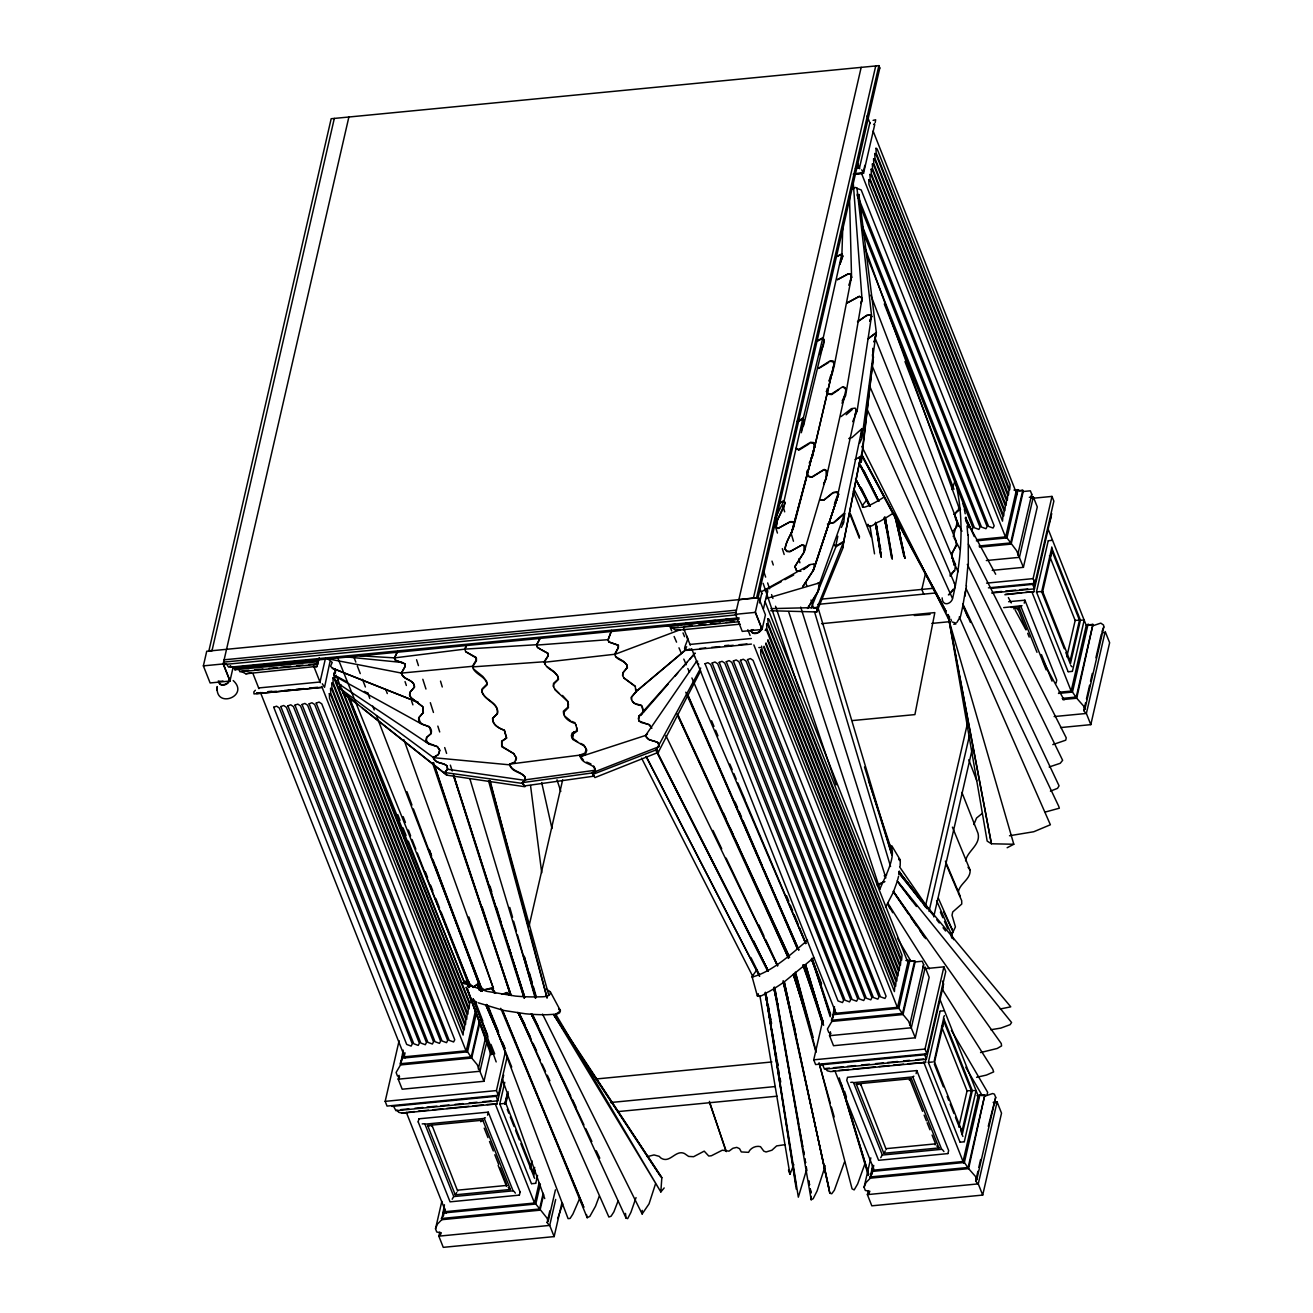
<?xml version="1.0" encoding="UTF-8"?>
<svg xmlns="http://www.w3.org/2000/svg" width="1313" height="1313" viewBox="0 0 1313 1313"><rect width="100%" height="100%" fill="white"/><g stroke="black" fill="none" stroke-linecap="round" stroke-linejoin="round"><path stroke-width="1.5" d="M951.744 558.238L952.385 553.298L955.88 545.404M655.482 1183.965L649.049 1203.857L642.139 1213.967L642.205 1210.373M1051.204 515.845L1049.826 521.803M839.86 264.323L842.815 256.232L841.912 254.082L842.848 225.475M968.321 565.033L968.223 534.949M900.144 866.104L900.308 861.361L898.798 859.391M860.721 456.268L842.651 546.963L860.721 456.268L855.091 459.517M958.654 507.655L958.539 509.772C950.005 515.451 959.672 524.839 961.937 531.305M811.237 607.87L835.987 546.651L843.438 542.253L843.192 547.39L816.752 611.956L770.747 610.742M217.039 690.211L217.236 686.535C214.758 709.512 250.209 696.021 233.189 680.544M861.509 457.384L861.246 462.307L873.424 356.759L861.509 457.384L858.768 458.139M957.325 522.164L953.222 536.623M967.927 565.164L966.073 585.828M952.417 827.157L970.143 870.174C970.619 879.776 959.081 883.6 958.211 892.774L961.69 900.636L961.756 904.033L952.729 911.961L952.007 915.243L955.421 926.88L951.203 935.906L951.843 938.139M843.537 516.977L862.001 428.596L851.956 437.59L848.772 438.575M827.42 524.002L834.1 522.59L844.653 513.547L843.783 522.344L841.387 527.465M553.561 686.748L553.84 684.04L558.485 679.363L558.041 676.704C554.972 670.434 546.192 669.384 544.337 662.277L548.079 656.04L548.063 653.414L541.104 649.689M861.131 437.081L862.001 428.596M868.188 338.787L876.116 332.649L861.935 438.279L859.605 443.187M771.026 608.625L817.228 607.525L816.752 611.956L817.277 607.476L843.438 542.253M636.017 689.276L635.722 691.869L631.422 697.154C630.683 702.98 637.068 705.081 641.712 705.639M950.858 575.783L954.059 570.548M622.625 675.489L622.92 672.863L627.253 667.365L626.908 664.952L623.675 661.44L615.584 656.615M686.945 636.149L687.356 638.184M857.159 195.883L858.915 194.521L858.292 198.345M554.66 1015.047L661.834 1177.695L660.833 1191.941L664.181 1187.937M950.087 576.079L950.349 574.224L954.781 570.728L955.454 564.557L871.651 364.538M965.334 590.998L963.053 604.669M964.957 596.283L966.45 585.877M852.695 421.67L857.094 411.1L871.438 316.499L870.355 314.923L866.596 315.432L857.537 321.898M611.546 630.388L608.132 639.874L608.904 642.057L618.292 645.159L618.259 647.654L614.73 654.416C616.355 660.505 624.348 660.012 627.056 665.281L627.401 667.644L622.92 672.765L622.592 675.325L623.905 678.05L635.443 686.584M801.307 432.732L804.213 421.391L803.129 418.814L822.906 337.638L817.162 340.937M807.659 470.924L807.167 474.042L809.218 476.734L812.304 477.046L823.957 469.791L826.107 470.76L826.238 478.195L824.121 482.889M765.889 598.695L819.64 582.824L817.671 592.344L807.495 608.444M807.232 470.645L806.707 473.796L808.824 476.504L812.041 476.816L824.203 469.43L826.451 470.399L827.305 473.402L804.147 552.067L794.857 566.592L796.712 571.253L800.667 571.27M841.994 403.222L845.605 395.64L861.886 299.61L861.246 297.115L859.194 296.377L847.312 302.663M803.507 425.904L823.202 344.548L823.957 340.133L822.906 337.638M826.681 476.209L845.769 390.388L844.981 387.532L842.864 386.646L831.31 394.081L828.257 393.884L826.271 391.323M611.628 630.601L608.05 639.677L608.838 641.86L618.423 645.422L618.357 647.867L614.697 654.268L544.337 662.277M844.653 513.547L820.001 582.414L818.672 590.111L807.692 608.214M827.124 388.632L826.599 391.651L828.601 394.261L831.687 394.557L838.662 389.797M875.131 338.212L876.116 332.649M858.915 194.521L876.345 332.681L874.228 341.84M852.81 182.474L852.826 179.897M898.896 874.573L899.553 871.126M828.798 380.983L832.065 374.369L834.346 365.244L851.431 277.289L850.824 274.22L847.755 274.105L837.497 279.784M834.444 544.928L835.741 546.208L837.809 536.262M834.576 503.24L837.924 494.18L856.371 409.951L854.861 415.302M962.741 606.36L960.574 616.24L956.931 622.378M867.45 525.758L867.959 524.264M868.074 524.773C868.648 529.943 876.936 521.721 879.447 521.573A153.523 50.058 -49.4 0 0 893.398 513.022M819.772 354.576L823.464 344.974L824.219 340.592L823.169 338.081L841.814 253.983L835.921 256.921L841.912 254.082M757.404 995.73L757.913 994.22M949.381 616.913L948.774 619.572L1013.8 844.259L1007.153 847.738M804.147 552.067L805.132 548.095L804.459 545.519L802.325 544.747L789.999 551.641L786.864 551.493L784.928 549.211C786.044 540.299 792.313 533.57 794.184 524.921L793.561 521.737L790.377 521.622L777.953 528.515L776.016 527.186L777.444 519.964L785.092 502.945L784.14 500.713L802.899 418.256L797.073 421.358M739.088 619.129L232.91 668.169L229.956 681.037L210.129 682.957L203.367 665.872L206.732 651.232L758.668 597.743L765.43 614.829L762.065 629.469L742.255 631.389L735.493 614.303L861.18 67.357M212 650.723L334.323 118.416M229.956 681.037L223.177 663.951L348.881 117.005M238.671 669.023L239.951 671.796L317.697 664.263L319.207 657.731M325.476 658.305L320.027 682.005L258.563 687.963M329.94 661.9L324.541 687.306L322.309 683.761M507.31 1056.144L498.3 1095.305L387.04 1106.088L385.169 1101.361L399.119 1040.684M403.189 1050.121L400.514 1064.941L396.099 1072.491L397.429 1075.954L399.612 1076.824L398.216 1079.188L402.188 1089.216L483.972 1081.288L490.685 1052.041M403.616 1052.37L400.514 1064.941L471.728 1058.048L477.177 1064.63L483.972 1081.288M399.119 1075.298L398.216 1079.188L480 1071.26L486.729 1042.03M405.044 1052.845L404.125 1056.834L466.246 1050.81L475.88 1008.909M418.191 1121.86L418.88 1118.857M431.961 1126.521L432.19 1125.536M479.787 1022.975L471.728 1058.048L467.543 1051.828L476.406 1013.242M479.754 1019.84L471.252 1056.867L400.055 1063.76L402.287 1058.147L467.543 1051.828M440.216 1235.172L441.299 1232.809L436.753 1232.021L435.522 1228.787L441.825 1201.346M444.451 1204.776L441.759 1219.695L437.426 1224.11L435.522 1228.787M442.662 1215.772L444.467 1207.927M543.188 1193.287L539.577 1208.994L441.283 1218.513L443.515 1215.575L444.73 1208.945M561.948 1202.642L554.135 1236.6L443.269 1247.35L438.837 1236.157L439.757 1232.152M478.277 1068.946L485.449 1038.123M457.679 1191.121L432.01 1125.323M480.837 1121.794L481.067 1120.81M529.205 925.435L562.67 779.84M572.287 737.955L573.666 731.981M487.55 1115.147L488.239 1112.144L418.962 1118.807M498.3 1095.305L496.445 1090.578L505.439 1051.434M393.326 1105.809L395.935 1110.683L497.775 1100.819L503.683 1075.084M504.766 1082.306L499.793 1103.921L531.42 1183.604M507.278 1093.729L504.914 1103.691M508.197 1091.825L504.947 1103.609M505.735 1103.823L508.197 1094.008M506.785 1185.409L506.555 1186.378L498.169 1165.419M519.406 1195.076L520.096 1192.073M530.14 1168.751L531.978 1160.758M505.965 1103.708L533.439 1172.903L534.703 1167.388M535.064 1170.064L533.702 1175.988L520.851 1143.639M535.77 1183.177L537.575 1175.381M539.069 1183.128L534.506 1203.02L445.649 1211.636M548.736 1224.652L547.127 1222.551L548.21 1221.221L546.914 1217.988L535.802 1204.021L540.398 1184.031M543.664 1194.469L540.053 1210.176L441.759 1219.695M547.127 1222.551L549.819 1210.832M548.21 1221.221L555.432 1189.841M554.135 1236.6L549.704 1225.406L555.678 1199.442M751.446 644.092L686.929 650.345C680.725 651.215 689.046 640.055 687.52 637.658M738.858 599.664L753.465 597.989L875.722 65.962M212.066 650.46L208.915 650.772L331.171 118.728L878.873 65.65L756.6 597.694L753.465 597.989M757.995 598.055L879.808 68.013L878.873 65.65M762.065 629.469L755.303 612.383L758.668 597.743M759.521 602.962L761.786 593.082M869.895 122.651L859.457 168.08L855.42 168.458M863.511 171.215L864.89 165.29M763.493 608.658L767.071 593.082M853.565 174.252L863.544 173.283L874.737 124.604M765.184 630.47L766.021 628.927L899.602 965.662L899.224 970.652L767.908 639.612M925.681 968.617L943.899 966.844L945.754 971.554L926.863 1053.765L815.603 1064.548L813.732 1059.837L822.726 1020.693M925.435 573.748L921.841 589.406L923.695 594.116M834.494 1006.628L831.835 1021.432L827.42 1028.998L828.749 1032.461L830.932 1033.315L829.537 1035.694L833.509 1045.706L915.292 1037.779L929.177 977.364L925.205 967.336L922.973 967.566L923.646 964.645L922.251 961.247L915.128 961.937L903.032 1014.539L908.498 1021.137L915.292 1037.779M832.278 1019.495L834.937 1008.86M830.44 1031.788L829.537 1035.694L911.32 1027.767L925.205 967.336M860.524 1084.998L860.737 1084.013M908.104 961.411L897.567 1007.317L835.445 1013.324M1016.213 490.98L1005.676 536.886L976.544 539.709M831.835 1021.432L903.032 1014.539L898.863 1008.318L909.942 960.098L905.872 960.492M992.234 570.367L1023.401 567.347L1016.59 550.705L1006.973 537.887L1018.051 489.667L1013.981 490.061M925.288 906.938L967.451 723.447M1018.707 490.717L1022.778 490.323L1023.237 491.505L1011.141 544.107L979.498 547.176M868.763 1193.632L869.863 1191.268L865.316 1190.481L864.085 1187.264L870.831 1157.869M929.046 911.37L969.47 735.428M872.554 1165.205L870.322 1178.171L865.989 1182.57L864.085 1187.264M872.571 1168.357L870.322 1178.171L968.617 1168.636L975.477 1176.464L976.774 1179.681L975.674 1181.027L977.282 1183.128M976.97 1095.6L984.832 1094.845L968.141 1167.47L869.846 1176.99L872.078 1174.035L873.736 1165.419M993.137 1102.346L997.092 1101.952L1001.524 1113.161L982.698 1195.076L871.816 1205.826L867.384 1194.617L868.303 1190.628M933.707 916.819L972.293 748.87M909.597 1025.437L923.646 964.645M1017.706 555.022L1031.755 494.23L1030.36 490.816L1023.237 491.505M886.242 1149.581L860.557 1083.799M1023.401 567.347L1037.286 506.933L1033.315 496.921L1029.326 497.299M909.4 1080.254L909.614 1079.27M1017.509 609.823L1017.723 608.838M916.113 1073.607L916.802 1070.604M1024.222 603.176L1024.911 600.189L1008.597 601.715M926.863 1053.765L924.992 1049.054L943.899 966.844M988.443 587.847L1034.972 583.333L1033.101 578.623L1051.992 496.412L1031.772 498.382M991.134 588.372L1033.528 584.269L1034.447 580.297M926.338 1059.279L924.631 1054.323L925.419 1054.7L820.444 1064.876L822.43 1064.383L824.498 1069.159L926.338 1059.279L943.62 984.044L942.455 981.106M991.676 593L1034.447 588.864L1051.729 513.613M940.092 1011.289L928.357 1062.398L959.984 1142.064M1048.201 540.874L1036.466 591.966L1068.093 671.632M934.003 1062.004L943.62 1018.346A4.152 3.939 -88.9 0 1 943.686 1017.115L944.375 1015.638M1051.746 546.979A4.152 3.939 -88.9 0 0 1051.729 547.915L1041.669 591.736L1064.318 648.803M934.528 1062.184L943.883 1021.432L971.357 1090.627L961.986 1131.363L934.626 1062.184M1042.637 591.753L1051.992 551L1079.467 620.196L1070.095 660.948L1042.735 591.753M935.119 1144.854L935.348 1143.869M947.953 1153.553L948.643 1150.549L916.802 1070.571L847.525 1077.284L846.754 1080.336L878.594 1160.298L947.888 1153.602M1056.062 683.121L1056.752 680.118L1024.911 600.156M959.163 1125.225L967.057 1090.873L942.11 1028.03M1066.812 656.795L1075.166 620.458L1049.464 555.711M962.921 1136.418L962.527 1135.647A4.152 3.939 -88.9 0 1 962.248 1134.448L972.326 1090.643L943.62 1018.346M1051.729 547.915L1080.435 620.212L1070.358 664.017L1065.828 652.61M964.333 1141.637L976.084 1090.545M1072.442 671.222L1084.193 620.113M978.152 1095.83L963.053 1161.496L874.195 1170.096L834.887 1070.801L832.672 1071.408M1059.049 692.23L1071.162 691.065L1086.261 625.415M964.366 1162.497L979.99 1094.517L981.763 1095.666L984.832 1094.845L968.617 1168.636L964.366 1162.497L872.357 1171.409M1062.677 699.583L1076.726 698.221L1072.475 692.066L1088.1 624.102L1089.872 625.234L1092.941 624.414L1076.726 698.221L1083.586 706.033L1084.883 709.25L1083.783 710.596L1085.391 712.696M975.674 1181.027L977.922 1171.245M978.825 1167.339L980.614 1159.527M988.262 1126.291L995.697 1097.323L994.401 1094.156L992.677 1093.532L985.292 1096.027M1083.783 710.596L1085.588 702.783M1086.475 698.861L1089.626 685.189M1090.529 681.283L1092.318 673.454M1095.912 657.813L1101.295 634.36M976.774 1179.681L995.697 1097.323M1084.883 709.25L1103.806 626.908L1103.544 625.037L1100.786 623.117L1093.401 625.595M982.698 1195.076L978.267 1183.883L997.092 1101.952M1090.808 724.645L1086.376 713.451L1105.201 631.537L1109.633 642.73L1090.808 724.645L1060.559 727.583M809.251 463.046L812.452 456.235L833.936 364.587L833.164 361.059L830.062 360.862L818.426 368.313M812.452 456.235L833.936 364.587M942.603 990.1L942.701 984.701M1103.806 626.908L1101.984 631.569M638.282 719.015L638.955 716.241L695.151 653.07L689.785 659.208M794.184 524.921L814.651 446.256L791.394 533.308L814.651 446.256L813.814 442.579L810.548 442.284L798.288 449.686L796.22 448.061M987.081 1094.714L987.671 1092.334L951.416 1030.393M860.934 303.418L861.886 299.61M897.632 879.858L898.568 876.313M861.082 303.418L862.067 299.676L853.105 180.915M1031.755 494.23L1031.263 497.479L1033.315 496.921L1019.43 557.336L986.326 560.536M693.559 653.907L694.462 656.516M515.861 760.44L516.501 758.093L513.826 753.728L501.714 746.67L501.714 741.451L506.654 738.037L504.422 730.192C499.071 728.354 492.227 724.957 492.556 718.326L497.397 713.566C499.482 702.586 484.71 700.584 481.904 691.672L482.183 688.833L487.041 684.007L486.581 681.25L482.774 676.425L473.419 668.875M973.869 824.564L976.544 818.032L982.288 813.371M802.588 586.895L813.272 570.499L838.597 494.033L837.333 492.08L833.378 492.539L824.187 499.859L820.133 499.679L824.104 499.892L832.902 492.687L836.693 492.244L837.924 494.18M340.904 684.647L338.623 687.438L342.266 689.292M842.421 524.429L843.061 522.197M949.233 594.674L953.156 589.258M949.578 616.913L948.774 619.572L861.771 446.354M965.58 860.868C967.533 850.643 980.844 844.981 978.037 833.345L961.904 792.445M806.248 1170.736L798.337 1197.177L765.758 992.759L796.285 1189.201M562.752 1203.791L557.664 1218.546M793.823 1164.549L789.95 1174.265L788.489 1170.08M815.11 565.64L838.597 494.033L813.272 570.499L815.11 565.64L813.962 563.999L810.072 564.541L803.737 569.415M897.173 881.63L893.234 892.479L885.504 907.332M821.511 349.586L823.202 344.548M850.332 280.506L851.431 277.289M801.455 430.319L803.966 420.751L802.899 418.256M844.505 1161.956L834.362 1190.251L831.72 1193.763L829.832 1193.222L784.37 982.288L829.832 1193.222M636.034 1197.587L630.896 1212.408L627.663 1218.628L626.038 1218.087L532.602 1015.113M848.789 285.266L851.563 277.355L849.495 196.097M951.991 489.568L955.125 480.64C964.727 518.619 961.641 558.78 953.025 596.627C952.467 604.177 942.291 607.361 942.143 597.875M865.169 1163.039L857.668 1183.932L854.172 1189.906L852.071 1188.839L819.066 1062.742M767.711 592.196L767.563 590.161L764.987 590.801M684.844 649.262L686.683 646.735M599.237 1196.291L595.544 1206.187L589.849 1216.38L587.19 1217.709L502.305 1009.927M700.6 670.959L658.355 752.103L656.385 749.641L657.058 747.885M869.666 321.16L871.438 316.499M579.69 1198.424L572.911 1214.065L570.088 1218.448L568.069 1218.612L487.205 1004.708M618.16 1200.755L613.877 1211.883L611.087 1216.215L608.871 1217.036L519.062 1013.636M869.879 321.176L871.684 316.614L856.929 187.874L855.108 187.431L852.925 189.318M874.048 341.971L874.819 340.051M357.612 704.507L343.267 693.149L343.53 691.081M559.781 1011.404L555.826 1014.194L547.324 1014.719A134.287 86.691 8.5 0 1 525.249 1013.751L503.65 1010.452L478.227 1002.804M657.239 748.065L656.549 749.739L658.535 752.267L594.937 777.575L592.705 774.424L595.478 771.535L659.224 746.588L658.896 743.535C654.924 739.613 647.719 741.878 645.454 735.477L580.248 756.715C582.611 763.887 590.752 763.198 595.019 768.138L595.478 771.535M362.388 708.298L446.847 775.162L524.937 786.733L522.607 783.434L523.329 781.678M594.953 770.288L592.081 772.963L594.329 776.114L524.576 785.929L522.295 782.646L525.118 779.856L594.953 770.288L593.689 766.021M948.396 594.887L954.206 589.307L955.355 585.401L869.518 385.727M452.197 1199.229L453.182 1197.39A4.152 0.985 -63.3 0 1 453.789 1196.57L513.088 1190.825A4.169 2.823 39.6 0 1 514.122 1191.482L515.369 1193.107M880.76 1157.689L881.745 1155.867A4.152 0.985 -63.3 0 1 882.352 1155.046L941.651 1149.302A4.169 2.823 39.6 0 1 942.685 1149.958L943.932 1151.567M825.27 1165.763L817.096 1190.957L813.141 1198.753L811.171 1199.754L774.637 987.146L798.862 1124.289M839.811 264.389L842.716 256.117L841.814 253.983M758.356 993.974C756.665 1000.358 767.022 992.086 769.008 991.578A148.5 47.531 -49.9 0 0 783.828 982.19L813.666 957.801M842.175 400.941L845.03 394.77M456.694 1192.434L456.038 1193.665A4.3 1.018 -63.3 0 1 455.25 1194.814L427.644 1125.52L482.79 1120.186L510.396 1189.48L455.25 1194.83M823.563 484.251L826.534 477.916M885.257 1150.91L884.601 1152.141A4.3 1.018 -63.3 0 1 883.797 1153.29L856.207 1083.996L911.353 1078.646L938.959 1147.939L883.797 1153.29M830.079 377.176L831.687 373.811M810.63 459.222L812.32 455.775M951.449 553.709L956.488 545.716L956.061 540.907L875.476 339.082M774.933 518.881L783.894 500.942L784.846 503.174L783.91 507.113L777.542 519.784L776.229 526.89L778.133 528.269L790.18 521.803L793.298 522.016L793.938 525.184C792.182 533.636 786.093 540.234 785.125 548.932L787.029 551.263L790.081 551.493L802.046 545.026L804.13 545.863L803.901 552.33L794.972 566.428L796.827 571.089L800.684 571.221M360.041 655.778L394.606 657.879L464.769 649.131L466.328 646.045L464.769 649.131L465.705 651.724L476.406 658.092L476.422 660.751L472.664 666.889L544.124 661.768L547.997 655.909L548.013 653.349L537.591 647.621L536.689 645.093L539.807 638.922L536.525 644.716L537.427 647.194L539.889 648.868M879.743 889.443C883.665 879.349 899.487 852.022 888.671 844.078M834.329 504.537L837.038 499.531M656.385 749.641L700.732 668.038M658.995 746.26L657.911 742.436L648.852 739.58L645.438 735.69L647.49 733.885L645.454 735.477M342.562 692.296L446.847 775.162L444.779 772.52L447.569 769.254L447.224 766.086C443.138 762.065 435.752 764.232 433.487 757.634L438.329 754.565L439.166 752.513L439.822 750.248L437.459 746.687L428.974 744.094L336.292 682.268L337.983 679.034L337.359 676.704C333.945 678.361 332.484 671.156 335.291 673.274M522.607 783.434L444.779 772.52L447.454 769.254L447.077 766.086C443.039 761.95 435.571 764.281 433.257 757.65L438.329 754.565L439.707 750.232L437.377 746.67L426.397 742.272L426.544 737.463L431.238 733.458L429.384 726.631L421.883 724.185L334.717 676.08M580.248 756.715L585.401 754.417L586.813 750.183L584.252 746.014L572.616 739.35L572.616 734.344L577.359 731.013L575.931 724.907M433.257 757.65L509.657 764.839L510.297 763.838M802.703 586.747L812.977 570.827L814.716 566.084L813.584 564.426M525.118 779.856L524.626 776.41C520.293 771.223 511.972 771.486 509.559 764.117L514.794 762.065L516.222 757.831L513.58 753.498L501.73 746.194L501.697 741.123L506.506 738.004L504.307 730.307C499.071 728.288 492.424 724.858 492.67 718.342L497.364 713.911C499.268 703.161 484.924 700.879 482.15 692.066L482.413 689.341L487.123 684.844C486.352 675.916 474.157 674.898 472.434 666.315L476.159 660.078L476.143 657.436L465.688 651.658M645.438 735.69L696.481 661.457L697.712 661.21M509.559 764.117L579.607 755.156L584.876 753.202L586.369 749.149L583.809 744.98L580.74 743.437M421.883 724.185L420.029 722.281L418.863 717.719L423.328 712.532L422.737 706.771L411.035 697.663L409.705 695.004L410.001 692.345L414.399 687.06L414.038 684.582C411.281 679.133 402.993 679.461 401.483 673.077L405.159 666.479L405.225 663.951L395.262 660.193L394.458 657.928L397.609 651.412L394.458 657.928L395.426 660.144L405.077 663.918L405.061 666.446L401.351 673.109C402.861 679.658 411.461 678.919 414.186 684.615L414.531 687.093L409.886 692.378L409.541 695.037L410.887 697.695L422.884 706.788L423.328 712.532L418.699 717.751C417.452 727.665 433.651 722.905 431.189 733.442L426.709 737.446L426.036 740.22L428.974 744.094M875.18 122.667L875.673 119.746L873.096 120.369M877.363 885.783L883.879 881.778M642.861 713.041L668.333 683.827M675.046 676.129L677.721 673.06M683.088 666.906L687.109 662.294M248.896 670.352L240.87 671.14L245.826 673.782L317.319 666.315L317.04 663.754L309.015 664.526M1051.04 553.774L1051.762 552.592A4.3 4.087 -88.9 0 0 1051.992 551M953.189 531.043L956.767 526.792L957.719 522.623L870.831 295.162M756.928 969.798L752.037 976.544L757.453 996.272M867.122 499.81C851.284 516.518 879.447 500.516 884.223 496.839M807.593 940.239C791 954.141 772.618 971.571 752.086 977.069M873.588 124.505L874.425 123.75M255.362 690.244L253.852 691.902L254 693.937L322.128 687.405M868.32 338.557L876.345 332.681M1004.872 594.756L1034.184 591.539L1033.791 588.355L1053.863 501.123L1051.992 496.412M396.854 1110.027L398.742 1112.324L402.057 1113.129L497.036 1103.938L497.118 1100.31M829.422 1068.109L825.417 1068.503L827.305 1070.801L830.62 1071.605L925.583 1062.398L925.681 1058.787M846.146 414.777L852.088 409.672M686.453 649.18L635.722 691.869L685.911 649.722M501.861 994.335L506.916 992.497L510.396 994.696L493.475 942.028M971.817 530.091L972.966 527.892L884.289 303.959M835.741 546.208L842.864 541.892M953.796 514.433L959.064 510.265L959.13 508.164L864.463 246.45M803.654 569.481L809.793 564.836L762.049 591.392M951.646 932.69L953.107 931.606L938.368 898.322M638.955 716.241L641.729 714.305M422.195 1123.912L423.853 1123.764A4.169 2.823 39.6 0 1 424.952 1124.174L484.251 1118.43A4.152 0.985 -63.3 0 1 484.792 1117.855L485.367 1117.79M850.758 1082.388L852.416 1082.24A4.169 2.823 39.6 0 1 853.516 1082.651L912.798 1076.906A4.152 0.985 -63.3 0 1 913.356 1076.332L913.93 1076.266M847.312 302.991L859.359 296.41L861.426 297.198L862.067 299.676M808.989 443.925L798.928 450.162L796.925 448.554M234.009 667.414L234.945 669.778L236.652 668.908M667.119 625.759L666.265 626.268L737.709 619.342M877.166 884.601L884.896 881.597M641.844 714.37L638.971 716.094L638.857 720.985L649.492 724.907L651.773 728.321M316.925 661.03L317.697 664.263M818.623 368.51L828.733 362.437M884.699 875.82L886.423 875.016M857.586 321.603L866.777 315.432L870.585 315.005L871.684 316.614M392.62 1105.989L391.881 1106.399L496.856 1096.224L496.068 1095.863L497.775 1100.819M798.78 421.21L803.129 418.814M262.485 692.608L256.527 693.198L258.563 692.722M765.627 590.046L781.399 581.577M784.911 579.69L793.676 574.996M817.326 341.199L823.169 338.081M515.024 762.508L511.972 763.444M837.464 279.488L847.853 274.122L850.972 274.319L851.563 277.355M501.615 994.204L506.441 993.449L510.035 995.27M779.545 503.01L784.14 500.713M1103.823 632.521L1102.083 632.948M995.714 1102.936L993.646 1102.838M779.446 503.076L783.894 500.942M843.849 513.498L833.771 522.41L830.555 523.313M860.901 430.664L862.805 429.843M884.174 875.787L886.587 874.918M817.999 583.251L820.001 582.414M689.883 649.229L687.848 649.689L691.82 649.311M817.704 583.596L819.64 582.824M1050.416 791.148L1057.507 788.358L1059.066 785.847L965.974 588.355M840.993 416.615L851.431 408.655L855.173 408.113L857.094 411.1M592.705 774.424L656.549 749.739M430.172 1125.815L429.056 1125.947A4.316 2.921 39.6 0 1 427.644 1125.52M858.718 1084.292L857.619 1084.407A4.316 2.921 39.6 0 1 856.207 1083.996M614.73 654.416L679.74 629.912M473.09 986.851L477.111 984.766L483.627 989.707L491.341 988.804L495.362 992.923M647.325 1156.638L654.005 1154.931L659.224 1156.343L660.702 1157.902C669.893 1164.188 675.44 1149.318 684.434 1153.503L688.636 1156.425L693.592 1156.704L704.211 1151.14L708.757 1156.031L711.4 1155.752L722.314 1150.204L729.027 1151.14L732.917 1148.268L736.774 1147.381L739.564 1148.678L741.287 1151.944L748.558 1152.338C750.412 1147.939 755.943 1145.396 760.49 1146.659L763.805 1151.14L766.07 1151.977L771.896 1150.221L776.639 1145.904L784.961 1144.673M1049.169 766.989L1060.231 763.296L1062.627 760.309L967.32 564.36M556.236 1014.44L559.584 1012.865L560.454 1010.715L550.311 991.775L546.323 989.05M1042.719 591.802L1041.34 592.048M955.897 623.084L952.138 621.968M955.88 624.02L953.747 624.249M251.046 672.716L245.826 673.782M817.277 607.476L814.437 608.28L817.228 607.525M1052.796 744.619L1065.746 740.187L1066.238 737.84L968.403 544.107M414.399 1111.553L402.057 1113.129M976.577 1077.3L986.408 1075.084L993.646 1071.9L992.792 1069.225L942.488 989.641M980.548 1052.55L997.224 1048.463L1001.573 1045.903L1001.277 1043.556L893.546 891.757M1045.394 812.008L1059.345 808.201L1058.705 806.231L962.741 603.767M1009.516 835.741L1033.774 831.736L1050.384 824.761L959.261 616.913M990.806 1029.753L1000.818 1028.095L1010.14 1024.665L1011.568 1022.499L897.042 880.58M469.102 981.911L462.603 982.977L486.778 991.331L515.402 996.075A134.862 87.035 7.9 0 0 537.641 996.895C540.792 996.633 551.476 997.765 550.311 991.775M522.295 782.646L592.081 772.963M1000.243 1008.991L1010.764 1006.841L899.142 873.129M678.214 627.056L672.19 627.63L675.013 629.945L679.625 630.027M857.028 173.349L863.068 173.201L853.286 174.153M856.733 188.301L861.197 189.942L994.187 525.84L993.038 528.039L988.574 526.382L857.077 194.275M976.38 540.858L1006.973 537.887M979.038 545.995L1010.682 542.926L1022.778 490.323L1019.791 490.881L1018.051 489.667M1048.332 540.71L1052.402 540.316M1049.645 555.924L1050.974 555.809M822.168 599.073L933.97 588.24M986.572 583.136L1033.101 578.623M224.129 659.799L736.445 610.151M817.933 604.374L936.546 592.885M735.904 612.482L223.604 662.129L224.539 664.476A10.11 3.135 84.5 0 1 227.723 665.872L227.838 666.085A6.86 2.134 84.5 0 0 230.136 666.265M203.367 665.872L223.177 663.951M735.493 614.303L755.303 612.383M224.539 664.476L736.839 614.829M993.678 592.245L1001.704 591.457M1005.709 591.08L1015.737 590.095M1019.741 589.718L1027.767 588.93M230.317 665.773L230.842 667.102L739.071 617.849M671.55 624.676L675.539 624.299M685.501 623.33L689.489 622.936M697.466 622.165L701.454 621.788M711.433 620.819L715.421 620.425M725.383 619.457L729.371 619.08M237.981 667.037L245.908 666.265M251.866 665.691L257.824 665.117M263.782 664.526L271.709 663.771M277.667 663.18L285.61 662.425M291.568 661.834L299.495 661.079M305.453 660.488L313.397 659.733M234.469 668.596L317.828 660.521M234.239 668.76L317.992 660.652M1005.594 594.313L1021.76 592.737M1025.798 592.344L1033.692 591.966M1036.564 591.95L1040.618 591.556M234.945 669.778L318.304 661.703L317.369 659.339M684.221 626.465L692.23 625.694M698.253 625.103L706.263 624.332M710.267 623.938L720.295 622.969M726.302 622.395L734.328 621.607M739.301 621.689L671.271 628.287L669.991 625.513M254.903 669.778L262.928 668.99M268.935 668.415L276.945 667.644M280.966 667.25L290.977 666.282M297.001 665.691L303.008 665.117M677.147 630.273L740.22 624.151M821.577 623.675L934.823 612.597L914.915 714.6L852.4 720.574M1003.69 607.624L1021.974 605.703M1011.026 607.427L1020.907 606.475A4.152 0.985 -63.3 0 1 1021.465 605.9M1013.554 608.805L1019.462 608.231L1036.991 652.315M689.883 644.453L751.348 638.495M931.82 623.412L950.185 621.64M724.792 645.651L728.83 645.257M699.763 648.54L705.721 647.949M711.679 647.375L719.573 646.62M725.433 646.045L733.261 645.29M739.137 644.716L746.966 643.961M268.016 691.623L271.873 691.245M268.443 692.033L276.387 691.262M284.347 690.49L290.206 689.932M296.082 689.358L303.91 688.603M309.77 688.028L317.598 687.273M256.708 693.625L321.685 687.323M1075.249 620.442L1076.578 620.31M1087.049 624.988L1092.941 624.414L1076.25 697.039L1062.217 698.401M1068.257 671.764L1072.311 671.37M1058.475 693.428L1072.475 692.066M1054.126 716.57L1086.376 713.451M908.563 961.346L914.669 960.755L915.128 961.937M898.863 1008.318L833.591 1014.637L831.375 1020.267L902.573 1013.357L914.669 960.755L911.698 961.297L909.942 960.098M940.239 1011.141L944.293 1010.747M941.536 1026.356L942.865 1026.224M596.447 1078.958L771.946 1061.954M385.169 1101.361L496.445 1090.578M813.732 1059.837L924.992 1049.054M400.875 1109.633L408.885 1108.861M414.908 1108.27L422.934 1107.499M426.938 1107.105L436.966 1106.137M440.971 1105.759L448.997 1104.972M455.004 1104.397L463.029 1103.609M469.053 1103.035L477.062 1102.247M483.086 1101.673L491.111 1100.901M833.443 1067.715L843.471 1066.747M847.476 1066.353L855.502 1065.582M861.509 1064.991L869.534 1064.219M875.541 1063.645L883.567 1062.857M887.572 1062.48L897.6 1061.495M903.623 1060.92L909.63 1060.33M915.653 1059.755L923.679 1058.967M418.453 1111.159L428.547 1110.174M432.584 1109.797L442.678 1108.812M446.715 1108.418L468.938 1106.268M472.975 1105.874L483.069 1104.89M487.107 1104.512L497.036 1103.938M838.925 1070.407L849.019 1069.439M853.056 1069.045L875.279 1066.895M879.316 1066.501L889.41 1065.516M893.447 1065.122L903.557 1064.154M907.595 1063.76L925.583 1062.398M499.892 1103.905L503.962 1103.511M928.455 1062.381L932.509 1061.987M504.684 1104.003L505.997 1103.872M610.512 1102.526L775.359 1086.54M618.308 1111.569L777.066 1096.191M967.139 1090.857L968.469 1090.742M958.835 1126.981L960.164 1126.849M457.827 1190.152L507.015 1185.393M886.39 1148.629L935.578 1143.853L932.066 1135.056M531.584 1183.719L535.638 1183.341M960.148 1142.195L964.202 1141.801M519.324 1195.125L450.064 1201.838L418.207 1121.909M443.81 1212.949L535.802 1204.021M438.837 1236.157L549.704 1225.406M867.384 1194.617L978.267 1183.883M401.351 673.109L472.434 666.315M316.778 666.906L314.496 666.561M1082.7 620.097L1080.435 620.212M974.591 1090.529L972.326 1090.643M536.689 645.093L608.05 639.677M914.357 615.502L930.08 614.369M1077.448 620.294L1079.467 620.196M969.339 1090.726L971.357 1090.627M464.769 649.131L536.525 644.716M495.559 993.317L491.915 987.721L483.873 990.199L477.768 983.732L473.369 987.458L467.116 980.942L464.178 981.714L348.733 696.071M758.832 647.572L760.457 647.572M464.654 981.73L466.427 981.861L471.564 986.342M1018.494 608.92L1018.79 608.838A4.3 1.018 -63.3 0 0 1019.462 608.214M830.423 361.436L833.558 361.715L834.346 365.244M810.663 442.891L813.814 443.187L814.634 446.847M346.402 656.894L402.664 662.523M1013.8 844.259L991.413 843.767L987.163 841.091L948.15 614.927L991.413 843.767L947.855 614.484M447.569 769.254L525.512 780.431L525.036 776.902C520.588 771.716 512.086 772.356 509.657 764.839M401.483 673.077L327.807 658.798L332.205 662.458L330.581 666.233L332.435 668.219L418.125 702.357L332.435 668.219L335.16 669.958L335.307 671.944L333.683 673.914L334.323 677.426L467.904 1014.161L468.281 1009.172L336.03 675.161M863.544 173.283L861.722 169.82M698.828 664.197L696.251 661.818M575.209 723.512C569.53 721.822 563.129 717.883 563.392 711.186L568.152 706.952L568.447 704.359L567.561 701.027L562.506 695.447M586.747 762.098L590.932 763.92M572.025 721.461L574.848 722.708L576.292 725.728M843.406 387.483L845.539 388.418L846.343 391.307M473.484 1000.703L476.652 1002.098M910.336 1079.335L910.68 1079.27A4.3 1.018 -63.3 0 0 911.353 1078.646M481.773 1120.859L482.117 1120.793A4.3 1.018 -63.3 0 0 482.79 1120.186M861.968 172.594L863.068 173.201M317.27 661.096L318.304 661.703M1071.966 666.774L1070.752 665.494M577.671 741.894L572.041 737.922L571.368 735.723L572.091 733.081L576.44 731.013L576.899 727.878M337.359 676.704L346.369 681.595M364.407 691.377L368.001 693.33M947.133 614.582L948.774 615.534M570.597 720.853L564.688 716.077M1033.528 584.269L1032.609 584.055L1034.447 588.864M1068.684 658.404L1069.603 659.421A4.3 4.087 -88.9 0 1 1070.095 660.948M960.574 1128.819L961.493 1129.853A4.3 4.087 -88.9 0 1 961.986 1131.363M899.11 858.915L900.357 860.146L891.757 845.72M338.623 687.438L433.487 757.634M638.84 720.722L641.138 722.478L649.295 724.645L651.543 728.009M558.649 1008.466L560.142 1009.943M623.888 677.885L635.262 686.256L635.869 692.099L631.405 697.301L631.504 699.501M547.16 666.692L554.25 671.813L557.91 676.441L558.337 679.034L553.544 683.334L553.233 685.96L555.038 689.801L567.807 701.536L568.447 707.625L563.819 712.237L563.966 714.6M660.636 1176.596L553.561 1014.539L661.834 1177.695M834.658 545.371L835.987 546.651M632.505 701.519L634.343 703.341L641.532 705.393L643.501 712.204M554.71 688.98L559.092 693.445M532.356 1170.622L532.93 1171.377A4.3 4.087 -88.9 0 1 533.423 1172.903M534.719 1178.335L533.964 1177.187A4.152 3.939 -88.9 0 1 533.735 1176.3M683.925 629.37L684.664 630.207M953.911 562.735L955.454 564.557M558.911 1009.27L559.781 1010.682M898.978 873.243L927.027 908.53M927.963 908.547L899.011 871.668L914.98 892.725M930.474 911.747L934.249 916.556M936.76 919.757L939.287 922.973M943.062 927.782L945.573 930.983M898.781 871.455L921.037 900.603M923.515 903.836L927.224 908.694M917.442 895.958L921.152 900.8M923.63 904.033L926.092 907.267M579.607 755.156L583.497 760.243M897.682 881.63L912.502 901.095M899.224 883.912L916.474 906.495M968.026 867.269L970.143 870.174M899.618 866.925L930.917 912.387M893.349 891.888L908.366 913.799M910.68 917.18L916.441 925.599M919.921 930.654L924.533 937.4M893.283 891.215L925.649 938.631M709.496 1102.543L726.368 1151.616M954.059 537.936L960.18 549.704M887.818 903.131L929.374 968.879M553.84 1014.736L660.833 1191.941L555.629 1014.046M897.534 938.352L911.009 961.362M965.744 1067.239L982.124 1095.436M888.195 905.231L890.214 908.777M888.72 905.642L892.742 912.716M537.723 1025.88L531.798 1015.13L537.608 1025.765M958.572 506.047L960.525 509.641M965.4 518.602L995.681 574.241M1008.368 597.563L1011.289 602.946M1015.195 610.135L1025.945 629.863M1043.523 662.162L1064.022 699.845M861.41 454.331L946.017 611.218L907.168 538.986M861.509 454.101L905.231 535.359M861.853 455.726L946.164 612.777M936.826 1145.904L937.663 1147.004A4.316 2.921 39.6 0 0 938.959 1147.939M508.279 1187.444L509.099 1188.528A4.316 2.921 39.6 0 0 510.396 1189.48M524.511 1025.059L517.913 1012.372L529.976 1036.138M855.502 479.032L869.6 506.26M646.291 756.616L759.653 976.314L646.062 756.452M531.863 1013.817L537.953 1025.781M853.696 488.584L863.035 506.785M859.309 462.915L878.857 501.123M861.147 466.345L878.84 501.074M656.205 750.987L768.335 971.128M641.614 758.208L752.973 976.757M860.458 466.23L878.085 500.942M657.074 751.676L768.335 971.078M524.888 1024.534L519.324 1013.554L531.371 1039.601M953.714 562.473L954.666 564.36M656.795 751.627L767.596 970.964M542.548 1014.128L642.139 1213.967M861.164 487.747L870.256 506.063M751.003 957.719L759.144 974.213M863.97 470.76L877.363 498.398M665.839 735.493L777.575 965.908L726.138 858.095M943.522 911.731L953.107 931.606M753.58 940.748L767.81 970.258M712.959 830.423L721.74 848.871M531.174 1013.833L583.957 1124.88M585.729 1128.573L591.884 1141.522M596.283 1150.779L599.795 1158.181M955.536 566.215L958.145 571.746M532.651 1014.965L570.761 1095.928M572.501 1099.621L575.964 1106.974M758.701 924.68L763.887 935.841M765.627 939.566L777.739 965.597M518.701 1013.849L540.365 1060.33M542.105 1064.039L545.568 1071.474M547.308 1075.199L549.901 1080.763M677.081 713.977L789.573 957.407L678.296 715.651M533.094 1043.326L536.541 1050.761M677.984 715.962L788.571 958.408L744.258 859.457M867.171 409.344L952.335 598.137M965.908 518.011L974.279 536.59M954.338 583.12L955.355 585.401M723.332 812.78L725.843 818.376M730.028 827.715L733.376 835.183M735.05 838.925L740.072 850.118M940.403 912.141L942.849 917.705M944.49 921.431L947.756 928.849M936.579 900.62L953.698 939.681M685.78 692.214L798.895 950.169L687.93 695.102M962.954 605.982L967.829 617.225M963.135 605.572L970.438 622.477M687.782 695.283L797.549 949.004L763.953 869.846M485.991 1005.348L504.553 1048.414M486.04 1005.381L504.668 1048.48M670.09 627.089L671.698 630.847M674.127 636.51L676.556 642.155M678.969 647.801L681.398 653.464M683.81 659.11L686.239 664.755M687.848 668.53L689.473 672.289M691.885 677.951L805.722 943.571M735.099 802.03L737.512 807.676M739.104 811.45L741.517 817.096M743.125 820.871L762.344 866.088M481.067 991.299L478.654 985.653L480.968 991.331M486.663 1004.461L498.661 1032.675M945.376 861.147L960.164 895.991M945.77 863.363L957.44 890.936M711.613 720.771L713.977 726.417M715.569 730.192L717.948 735.838M729.847 764.068L732.227 769.713M733.803 773.488L736.183 779.134M737.775 782.893L745.259 800.208M745.702 801.718L805.772 943.555M492.917 989.526L494.476 993.285M500.745 1008.302L583.809 1207.369L502.337 1009.845M965.958 520.227L969.043 527.777M965.334 517.749L969.191 527.219M786.471 895.614L788.785 901.292M790.328 905.067L792.625 910.746M794.168 914.537L798.009 923.991M799.551 927.782L805.706 942.915M486.352 1004.593L511.742 1067.092M337.425 657.107L468.741 982.452L441.053 911.895M488.288 1006.464L498.136 1031.082M502.682 1042.44L504.963 1048.135M1041.455 654.629L1052.041 681.152M1020.907 606.475L1046.198 669.975M912.798 1076.906L941.651 1149.302M927.142 1122.73L929.949 1129.771M853.516 1082.651L882.352 1155.046M488.239 1112.111L520.079 1192.023M484.251 1118.43L513.088 1190.825M499.99 1167.782L506.309 1183.62M424.952 1124.174L453.789 1196.57M1047.692 528.023L1086.179 625.234M867.105 115.856L870.125 123.471M873.129 131.087L1017.033 494.541M1031.854 591.769L1071.096 690.884M857.438 163.075L859.703 168.786M861.213 172.594L1005.873 537.953M859.375 203.909L987.113 526.529L985.965 528.712L981.5 527.071L862.017 225.327M1018.625 610.496L1026.175 629.501M1027.685 633.293L1029.195 637.1M862.067 229.266L980.04 527.219L978.891 529.402L974.41 527.76L866.974 256.38M939.583 998.438L978.841 1097.57M759.751 588.191L762.016 593.903M765.019 601.518L908.169 963.069M767.662 640.678L898.387 970.898L898.026 975.887L765.955 642.943M755.369 612.121L762.131 629.206M934.314 1064.055L943.374 1086.885M947.149 1096.404L948.659 1100.212M950.169 1104.02L953.944 1113.522M955.454 1117.33L959.229 1126.849M960.739 1130.641L962.248 1134.448M765.709 644.01L897.189 976.117L896.812 981.106L764.002 646.275M763.756 647.342L895.991 981.353L895.614 986.342L762.049 649.607L761.573 646.16M923.745 1062.184L963.742 1163.22M747.836 629.698L750.084 635.41M753.859 644.929L897.764 1008.384M909.761 1079.023L922.596 1111.323M924.122 1115.131L926.387 1120.826M683.482 628.041L690.261 645.159M691.77 648.967L836.43 1014.325M683.023 632.899L684.533 636.674M468.692 987.54L466.427 981.861L468.659 987.54M473.222 998.93L487.533 1034.956M397.79 814.634L400.055 820.313M403.058 827.912L406.062 835.495M408.31 841.19L464.671 983.519M466.164 987.327C466.788 989.887 474.157 1003.05 469.726 1002.853L348.749 697.318M347.009 694.61L469.48 1003.936L469.102 1008.926L343.793 693.067M507.261 1109.403L508.771 1113.194M510.281 1117.002L514.056 1126.521M515.566 1130.329L519.341 1139.832M495.182 1103.724L534.44 1202.856M313.495 665.593L320.274 682.727M321.783 686.518L466.443 1051.894M484.218 1128.162L487.993 1137.649M489.503 1141.457L493.294 1150.959M494.804 1154.751L498.579 1164.254M252.917 673.438L258.94 688.669M260.45 692.476L405.11 1057.835M406.324 1112.341L446.338 1213.36M223.243 663.689L230.005 680.774M853.204 491.095L871.323 537.181M850.578 514.089L859.572 536.951M849.642 513.449L859.375 538.215M425.346 871.832L427.595 877.56M430.582 885.192L432.83 890.903M435.818 898.535L439.56 908.071M473.123 998.914L487.993 1036.843M490.964 1044.426L494.673 1053.896M817.392 974.18L811.434 958.95L821.052 983.749M403.173 816.67L405.422 822.447M408.376 830.029L410.624 835.823M412.101 839.581L415.827 849.183M417.304 852.958L467.116 980.942M475.503 1002.065L482.839 1021.087M812.008 959.032L821.561 983.814M353.624 656.369L355.823 662.113M357.3 665.937L360.254 673.585M362.454 679.33L365.408 686.978M367.624 692.722L369.823 698.467M372.777 706.115L374.254 709.939M376.47 715.683L481.116 987.343L435.621 866.646M904.985 361.584L953.944 489.289M544.124 661.768L545.108 664.296M950.825 619.178L951.416 620.737M968.781 759.735L976.741 780.661M466.361 987.442L491.768 1054.323M429.121 849.413L431.288 855.157M467.543 989.378L492.096 1054.339M406.948 791.673L411.954 805.066M413.398 808.89L479.245 984.848L433.044 859.818M429.499 850.2L431.616 855.961M802.785 965.071L822.939 1020.923M385.891 689.702L387.286 693.559M403.944 739.826L493.458 988.591L468.872 916.95M467.444 989.428L491.046 1054.782M804.311 966.696L814.602 995.631M474.305 1000.358L496.183 1061.938M502.354 1079.27L544.747 1198.588M763.674 571.286L765.66 577.113M767.629 582.939L769.615 588.766M771.584 594.592L772.897 598.465M775.54 606.229L836.151 784.829M763.148 583.349L799.863 691.869M405.044 681.595L406.357 685.468M411.593 700.978L412.906 704.851M432.551 762.984L511.167 995.533L433.602 762.541M811.68 959.179L830.555 1015.523M868.418 780.382L891.084 848.51M830.653 1014.293L812.025 958.195L830.193 1016.754M709.414 1101.377L725.794 1150.762M434.603 766.136L510.396 994.696M771.995 561.111L773.275 565M788.604 611.579L879.923 889.082M954.732 514.712L958.523 526.332M803.408 964.842L822.398 1023.204M844.554 1091.284L846.458 1097.126M557.007 779.807L560.799 791.444M809.399 1024.517L793.233 974.246L809.251 1024.829M416.566 659.75L418.437 665.609M422.819 679.264L425.954 689.03M430.336 702.685L433.454 712.45M437.836 726.105L439.707 731.965M444.713 747.573L446.601 753.416M450.343 765.134L452.23 770.994M453.477 774.883L524.806 997.355M482.199 906.922L491.587 936.185M453.871 775.802L524.806 997.388M805.526 967.041L818.524 1007.842M453.559 775.95L523.969 997.765M774.982 525.266L777.427 533.062M782.335 548.653L784.173 554.496M800.717 607.098L885.865 877.937M642.484 707.231L643.337 712.007M864.512 767.005L891.855 854.96M794.234 974.016L802.719 1001.261M489.995 886.078L491.801 891.937M496.609 907.546L500.926 921.824M503.207 929.013L524.379 998.126L513.12 960.886M804.803 965.153L822.709 1023.861M840.615 1082.569L868.664 1174.528L841.584 1084.39M508.377 945.212L511.348 955.011M823.317 1023.648L805.64 964.858L823.596 1025.272M440.512 681.119L442.268 686.978M469.923 778.921L535.786 998.028M817.983 607.607L891.97 854.911M782.942 505.948L784.682 511.84M791.132 533.39L793.462 541.235M798.731 558.862L799.896 562.785M805.739 582.381L806.921 586.304M811.007 600.025L813.354 607.853M814.52 611.776L890.559 866.531M839.27 1077.907L868.303 1175.398M529.484 973.015L532.307 982.863M533.423 986.818L536.246 996.665M793.955 974.065L816.013 1052.353M819.312 1064.088L830.341 1103.232M831.441 1107.138L834.198 1116.92M509.772 907.414L512.562 917.295M513.629 921.201L516.386 931.032M517.519 935.004L535.162 997.978M489.536 780.447L548.719 994.975M783.418 982.124L785.584 989.969M786.651 993.892L788.276 999.767M895.203 516.009L899.996 533.669M795.957 974.115L813.141 1037.336M488.567 780.792L546.979 997.749M795.333 972.112L815.964 1050.925M490.094 780.677L528.45 926.847M529.484 930.802L547.111 997.962M963.02 503.667L963.857 507.081M783.122 982.19L796.121 1035.547M335.537 672.19L335.061 668.744M894.334 514.138L903.836 553.676M783.779 982.6L789.54 1006.513M793.38 1022.45L794.808 1028.424M895.482 516.551L901.161 540.464M884.798 517.24L887.096 527.219M541.695 782.564L551.985 828.585M783.155 980.647L829.094 1188.544M586.501 1214.574L587.19 1217.709M895.22 516.6L903.951 556.597M771.601 1023.451L769.434 1013.488L770.764 1019.495M896.467 518.323L905.034 558.37M896.845 520.211L904.903 558.025M765.742 993.613L767.432 1001.589M768.286 1005.577L769.139 1009.549M875.295 523.575L880.777 549.523M875.919 523.641L877.576 531.617M878.397 535.606L879.218 539.577M964.284 508.788L965.219 513.793M955.733 540.546L956.159 542.843M773.899 987.31L804.048 1154.57M805.509 1162.629L804.771 1158.591L805.624 1162.596M806.231 1166.65L806.953 1170.687M884.388 517.306L891.511 557.631M799.568 1128.327L802.768 1146.479M803.49 1150.5L804.196 1154.537M765.381 993.695L777.92 1065.943M778.625 1069.964L779.315 1073.968M780.02 1077.989L780.71 1082.01M892.151 557.516L885.192 517.174L892.249 559.256M765.397 992.415L769.927 1018.691M770.633 1022.729L771.322 1026.766M772.028 1030.82L775.162 1049.005M775.852 1053.042L776.557 1057.08M777.247 1061.134L777.936 1065.171M875.558 523.706L880.317 551.821M875.623 522.426L881.039 554.775M759.899 995.714L789.95 1174.265M869.945 525.742L874.524 553.84M765.298 992.415L796.236 1186.295M875.508 522.426L880.531 554.759M881.253 557.04L876.001 522.738L881.204 557.221M965.826 517.141L966.549 522.476M530.534 785.535L541.727 872.85M625.497 1213.409L626.038 1218.087M872.735 348.339L873.014 360.714L872.423 354.608M967.025 526.021L967.829 535.327M811.057 1196.307L811.171 1199.754M943.883 1021.432A4.3 4.087 -88.9 0 1 943.735 1022.778M879.168 68.342A10.11 7.041 12.9 0 1 879.808 68.013M761.442 628.418A5.285 3.414 -21.6 0 1 756.206 633.44A5.285 3.414 -21.6 0 1 751.397 630.338M761.277 628.024A5.285 3.414 -21.6 0 1 756.042 633.03A5.285 3.414 -21.6 0 1 751.233 629.928M753.416 629.698A6.663 4.316 -21.6 0 1 751.824 629.698M229.02 679.149A5.285 3.414 -21.6 0 1 224.753 684.861A5.285 3.414 -21.6 0 1 219.271 681.89M229.168 679.592A5.285 3.414 -21.6 0 1 224.589 684.45A5.285 3.414 -21.6 0 1 219.074 682.432M222.964 680.938A6.663 4.316 -21.6 0 1 218.286 680.938M230.842 667.102A5.449 1.69 84.5 0 1 232.91 668.169M273.728 707.247L406.685 1044.426L411.15 1046.084L412.298 1043.884L279.308 707.986L276.567 706.164L273.728 707.247M280.818 706.558L413.759 1043.753L418.223 1045.394L419.372 1043.195L286.382 707.297L283.657 705.491L280.818 706.558M287.892 705.869L420.833 1043.064L425.314 1044.705L426.462 1042.522L293.456 706.607L290.731 704.802L287.892 705.869M294.965 705.179L427.907 1042.374L432.387 1044.016L433.536 1041.833L300.546 705.934L297.805 704.113L294.965 705.179M302.039 704.49L434.997 1041.685L439.461 1043.343L440.61 1041.143L307.619 705.245L304.879 703.423L302.039 704.49M309.113 703.817L442.071 1040.996L446.535 1042.653L447.684 1040.454L314.693 704.556L311.952 702.75L309.113 703.817M316.203 703.128L449.144 1040.323L453.609 1041.964L454.758 1039.765L321.767 703.866L319.043 702.061L316.203 703.128M705.048 663.738L838.006 1000.933L842.47 1002.574L843.619 1000.391L710.628 664.476L707.888 662.671L705.048 663.738M712.138 663.049L845.08 1000.243L849.544 1001.885L850.693 999.702L717.702 663.804L714.961 661.982L712.138 663.049M719.212 662.359L852.153 999.554L856.618 1001.195L857.766 999.012L724.776 663.114L722.052 661.292L719.212 662.359M726.286 661.686L859.227 998.865L863.708 1000.522L864.857 998.323L731.866 662.425L729.125 660.62L726.286 661.686M733.36 660.997L866.301 998.192L870.782 999.833L871.93 997.634L738.94 661.736L736.199 659.93L733.36 660.997M740.434 660.308L873.391 997.503L877.855 999.144L879.004 996.961L746.014 661.046L743.273 659.241L740.434 660.308M747.524 659.618L880.465 996.813L884.929 998.454L886.078 996.272L753.088 660.373L750.363 658.552L747.524 659.618M329.35 693.609L329.53 698.335L463.095 1035.071L463.473 1030.081L330.482 694.183L329.35 693.609M330.564 688.389L330.728 693.1L464.293 1029.852L464.671 1024.846L331.68 688.948L330.564 688.389M331.762 683.154L331.926 687.881L465.508 1024.616L465.869 1019.627L332.878 683.728L331.762 683.154M332.96 677.935L333.125 682.645L466.706 1019.397L467.067 1014.391L334.076 678.493L332.96 677.935M760.67 650.116L760.834 654.826L894.416 991.578L894.793 986.572L761.803 650.674L760.67 650.116M766.677 623.97L766.858 628.681L900.423 965.432L900.8 960.427L767.81 624.528L766.677 623.97M767.875 618.735L768.056 623.462L901.621 960.197L901.998 955.208L769.008 619.309L767.875 618.735M868.779 179.684L868.943 184.411L1002.525 521.146L1002.902 516.157L869.895 180.258L868.779 179.684M869.977 174.448L870.158 179.175L1003.723 515.911L1004.1 510.921L871.11 175.023L869.977 174.448M871.175 169.229L871.356 173.94L1004.921 510.691L1005.298 505.686L872.308 169.787L871.175 169.229M872.39 163.994L872.554 168.721L1006.119 505.456L1006.497 500.466L873.506 164.568L872.39 163.994M873.588 158.775L873.752 163.485L1007.334 500.237L1007.695 495.231L874.704 159.333L873.588 158.775M874.786 153.539L874.95 158.266L1008.532 495.001L1008.909 490.012L875.919 154.113L874.786 153.539M875.984 148.303L876.165 153.03L1009.73 489.765L1010.107 484.776L877.117 148.878L875.984 148.303M869.879 506.326L855.731 479.064L869.895 506.326M479.54 990.379L477.111 984.766L479.557 990.379M482.216 991.299L480.706 987.524L482.15 991.331M469.611 986.851L468.15 983.043L469.512 986.884M535.802 997.338L524.133 956.061L535.786 997.338M954.338 565.214L951.744 555.366L954.305 565.246M778.035 1005.84L773.734 987.967L777.985 1005.873M888.376 535.852L884.141 517.962L888.327 535.868M768.581 1009.5L765.134 993.564L768.597 1009.516M809.497 1184.786L808.775 1180.764L809.53 1184.786M810.958 1192.844L810.219 1188.823L810.958 1192.844"/></g></svg>
